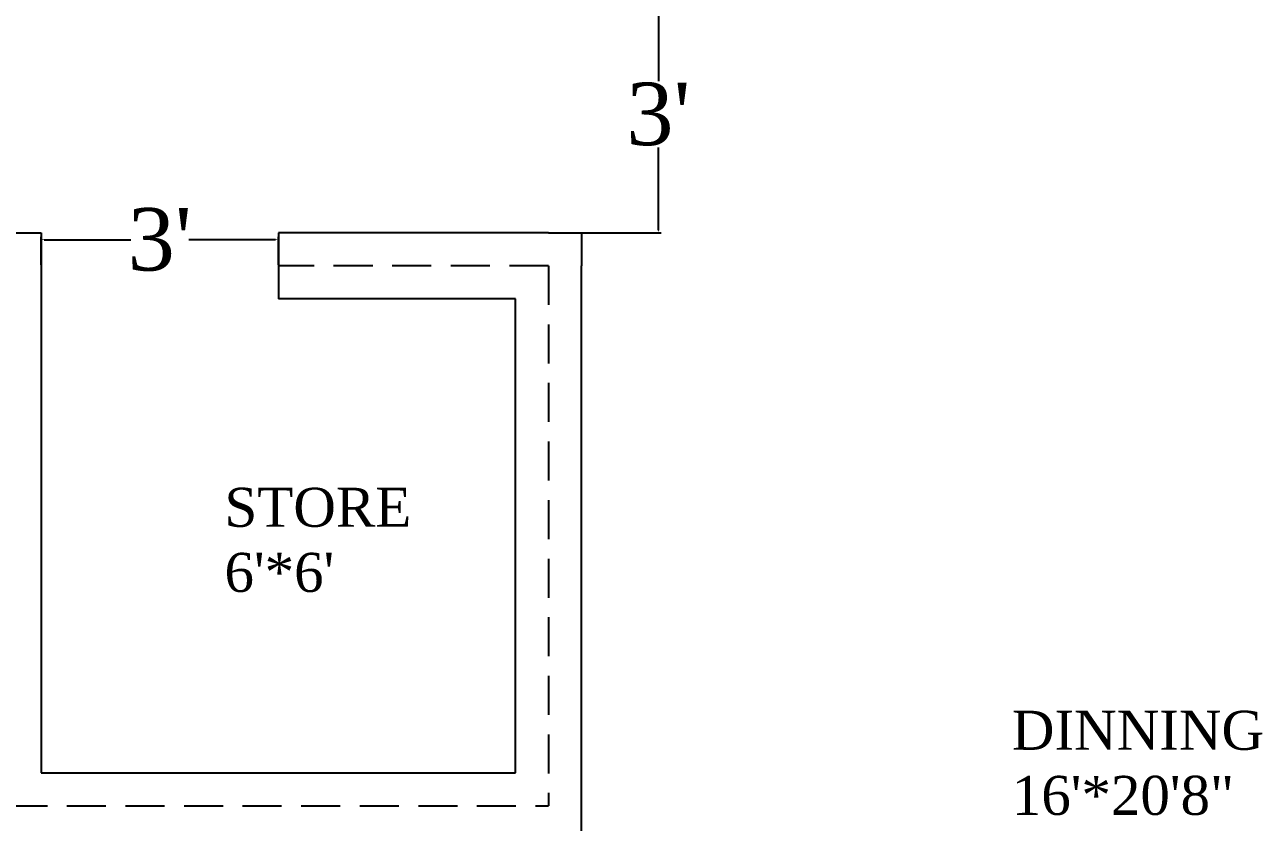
# Model space of a CAD drawing. Header units: inches. Extents: x 440 to 818, y -93 to 250.
# Drawn here: x 508.1 to 587.3, y 99.5 to 150.5 of the extents above; entities that cross this region are included whole.
import ezdxf

# ---------------------------------------------------------------- set-up
doc = ezdxf.new("R2010")
doc.units = ezdxf.units.IN
doc.header["$LTSCALE"] = 5
doc.header["$MEASUREMENT"] = 0
doc.linetypes.add('HIDDENX2', pattern=[0.75, 0.5, -0.25])
doc.layers.add('dot', color=1, linetype='Continuous')
doc.styles.get("Standard").update_dxf_attribs({"font": 'arial.ttf'})
doc.dimstyles.get("Standard").update_dxf_attribs({"dimtxt": 0.18, "dimasz": 0.18, "dimexe": 0.18, "dimexo": 0.0625, "dimgap": 0.09, "dimtad": 0, "dimtih": 1, "dimtoh": 1, "dimdec": 4, "dimzin": 0, "dimdsep": 46, "dimtxsty": 'Standard', "dimcen": 0.09, "dimadec": 0, "dimazin": 0, "dimtfac": 1, "dimtdec": 4, "dimtofl": 0, "dimtmove": 0, "dimatfit": 3, "dimfxl": 1, "dimtolj": 1, "dimtzin": 0, "dimarcsym": 0})

# ---------------------------------------------------------------- blocks, each defined once
blk = doc.blocks.new('*D41')
at = {"color": 0, "lineweight": -2, "transparency": 16777216}
for p, q in [((541.666, 152.39), (548.829, 152.39)), ((548.649, 152.21), (548.649, 146.924)), ((548.649, 137.39), (548.649, 142.675)), ((541.666, 137.21), (548.829, 137.21))]:
    blk.add_line(p, q, dxfattribs=at)
at = {"color": 0, "transparency": 16777216}
for points in [[(548.619, 152.21), (548.679, 152.21), (548.649, 152.39)], [(548.619, 137.39), (548.679, 137.39), (548.649, 137.21)]]:
    blk.add_solid(points, dxfattribs=at)
at = {"layer": 'Defpoints', "color": 0, "transparency": 16777216}
for p in [(541.603, 152.39), (548.649, 152.39), (541.603, 137.21)]:
    blk.add_point(p, dxfattribs=at)
at = {"color": 0, "transparency": 16777216, "insert": (548.649, 144.8), "char_height": 0.18, "attachment_point": 5}
blk.add_mtext("\\A1;{\\fTimes New Roman|b0|i0|c0|p18;\\H22.22222x;3'}", dxfattribs=at)
blk = doc.blocks.new('*D42')
at = {"color": 0, "lineweight": -2, "transparency": 16777216}
for p, q in [((509.135, 135.164), (509.135, 136.952)), ((509.315, 136.772), (514.871, 136.772)), ((524.135, 136.772), (518.578, 136.772)), ((524.315, 135.164), (524.315, 136.952))]:
    blk.add_line(p, q, dxfattribs=at)
at = {"color": 0, "transparency": 16777216}
for points in [[(509.315, 136.802), (509.315, 136.742), (509.135, 136.772)], [(524.135, 136.802), (524.135, 136.742), (524.315, 136.772)]]:
    blk.add_solid(points, dxfattribs=at)
at = {"layer": 'Defpoints', "color": 0, "transparency": 16777216}
for p in [(524.315, 136.772), (509.135, 135.101), (524.315, 135.101)]:
    blk.add_point(p, dxfattribs=at)
at = {"color": 0, "transparency": 16777216, "insert": (516.725, 136.772), "char_height": 0.18, "attachment_point": 5}
blk.add_mtext("\\A1;{\\fTimes New Roman|b0|i0|c0|p18;\\H22.22222x;3'}", dxfattribs=at)

msp = doc.modelspace()

# ---------------------------------------------------------------- linework, layer by layer
for p, q in [((507.02627, 137.20972), (509.13461, 137.20972)), ((509.13461, 137.20972), (509.13461, 135.10138)), ((541.60306, 137.20972), (524.31467, 137.20972)), ((524.31467, 137.20972), (524.31467, 132.99304)), ((541.60306, 137.20972), (543.7114, 137.20972)), ((543.7114, 137.20972), (543.7114, 135.10138)), ((509.13461, 135.10138), (509.13461, 102.63294)), ((543.7114, 100.52459), (543.7114, 135.10138)), ((539.49472, 132.99304), (524.31467, 132.99304)), ((539.49472, 102.63294), (539.49472, 132.99304)), ((509.13461, 102.63294), (539.49472, 102.63294)), ((543.7114, 98.41625), (543.7114, 100.52459))]:
    msp.add_line(p, q)
at = {"layer": 'dot', "linetype": 'HIDDENX2'}
for p, q in [((541.60306, 135.10138), (524.31467, 135.10138)), ((541.60306, 135.10138), (541.60306, 100.52459)), ((507.02627, 100.52459), (541.60306, 100.52459))]:
    msp.add_line(p, q, dxfattribs=at)

# ---------------------------------------------------------------- texts
at = {"insert": (520.86682, 120.89342), "char_height": 2.5, "attachment_point": 1}
msp.add_mtext("{\\fTimes New Roman|b0|i0|c0|p18;STORE\\P6'*6'}", dxfattribs=at)
at = {"insert": (571.26841, 106.61577), "char_height": 2.5, "width": 22.219608, "attachment_point": 1}
msp.add_mtext('{\\fTimes New Roman|b0|i0|c0|p18;DINNING\\P16\'*20\'8"}', dxfattribs=at)

# ---------------------------------------------------------------- dimensions: what is measured, and where the dimension line sits
dim = msp.add_linear_dim(base=(548.64926, 152.38977), p1=(541.60306, 137.20972), p2=(541.60306, 152.38977), angle=90, text="{\\fTimes New Roman|b0|i0|c0|p18;\\H22.22222x;3'}", dimstyle='Standard')
dim.commit()
dim.dimension.update_dxf_attribs({"geometry": '*D41', "text_midpoint": (548.64926, 144.79975), "dimtype": 160})
dim = msp.add_linear_dim(base=(524.31467, 136.77188), p1=(509.13461, 135.10138), p2=(524.31467, 135.10138), text="{\\fTimes New Roman|b0|i0|c0|p18;\\H22.22222x;3'}", dimstyle='Standard')
dim.commit()
dim.dimension.update_dxf_attribs({"geometry": '*D42', "text_midpoint": (516.72464, 136.77188)})

doc.saveas('drawing.dxf')
